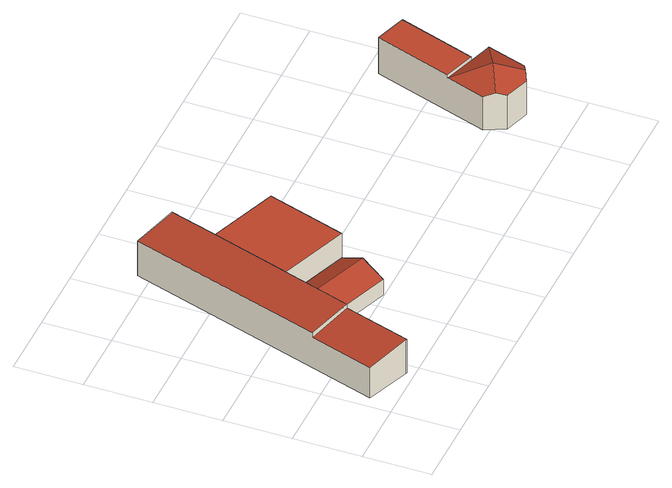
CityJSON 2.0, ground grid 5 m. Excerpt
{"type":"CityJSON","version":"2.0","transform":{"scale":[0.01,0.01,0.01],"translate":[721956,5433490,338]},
"CityObjects":{
"building1":{"type":"Building","attributes":{"Gemeindeschluessel":"09362000","HoeheDach":"341.197","HoeheGrund":"338.034","Methode":"2000","NiedrigsteTraufeDesGebaeudes":"340.603","Geometrietyp2DReferenz":"3000","measuredHeight":3.16,"function":"31001_2000","roofType":"1000"},"address":[{"Country":"Germany","Locality":"Regensburg","ThoroughfareName":"Am Pflanzgarten 18"}],"geometry":[{"type":"Solid","lod":"2","boundaries":[[[[0,1,2,3]],[[4,5,6,7]],[[7,0,3,8,9,10,11,12,13,4]],[[13,14,5,4]],[[11,15,16,17,12]],[[7,6,18,19,1,0]],[[17,16,19,18]],[[16,15,20,21,22,2,1,19]],[[3,2,22,8]],[[9,21,20,10]],[[5,14,17,18,6]],[[12,17,14,13]],[[10,20,15,11]],[[8,22,21,9]]]],"semantics":{"surfaces":[{"type":"WallSurface","Flaeche":"10.989","Z_MAX":"3.162","Z_MAX_ASL":"341.196","Z_MIN":"-0.004","Z_MIN_ASL":"338.030"},{"type":"WallSurface","Flaeche":"9.557","Z_MAX":"2.853","Z_MAX_ASL":"340.887","Z_MIN":"-0.004","Z_MIN_ASL":"338.030"},{"type":"GroundSurface","Flaeche":"72.594","Z_MAX":"-0.004","Z_MAX_ASL":"338.030","Z_MIN":"-0.004","Z_MIN_ASL":"338.030"},{"type":"WallSurface","Flaeche":"0.236","Z_MAX":"2.860","Z_MAX_ASL":"340.894","Z_MIN":"-0.004","Z_MIN_ASL":"338.030"},{"type":"WallSurface","Flaeche":"3.825","Z_MAX":"3.162","Z_MAX_ASL":"341.196","Z_MIN":"-0.004","Z_MIN_ASL":"338.030"},{"type":"WallSurface","Flaeche":"57.724","Z_MAX":"2.969","Z_MAX_ASL":"341.003","Z_MIN":"-0.004","Z_MIN_ASL":"338.030"},{"type":"WallSurface","Flaeche":"1.259","Z_MAX":"3.162","Z_MAX_ASL":"341.196","Z_MIN":"2.570","Z_MIN_ASL":"340.604"},{"type":"RoofSurface","Dachneigung":"86.917","Dachorientierung":"287.631","Flaeche":"54.354","Z_MAX":"3.163","Z_MAX_ASL":"341.197","Z_MIN":"2.969","Z_MIN_ASL":"341.003"},{"type":"WallSurface","Flaeche":"10.076","Z_MAX":"3.163","Z_MAX_ASL":"341.197","Z_MIN":"-0.004","Z_MIN_ASL":"338.030"},{"type":"WallSurface","Flaeche":"2.994","Z_MAX":"3.162","Z_MAX_ASL":"341.196","Z_MIN":"-0.004","Z_MIN_ASL":"338.030"},{"type":"RoofSurface","Dachneigung":"85.381","Dachorientierung":"287.631","Flaeche":"18.378","Z_MAX":"2.860","Z_MAX_ASL":"340.894","Z_MIN":"2.569","Z_MIN_ASL":"340.603"},{"type":"WallSurface","Flaeche":"14.845","Z_MAX":"2.860","Z_MAX_ASL":"340.894","Z_MIN":"-0.004","Z_MIN_ASL":"338.030"},{"type":"WallSurface","Flaeche":"11.395","Z_MAX":"3.162","Z_MAX_ASL":"341.196","Z_MIN":"-0.004","Z_MIN_ASL":"338.030"},{"type":"WallSurface","Flaeche":"19.489","Z_MAX":"3.163","Z_MAX_ASL":"341.197","Z_MIN":"-0.004","Z_MIN_ASL":"338.030"}],"values":[[0,1,2,3,4,5,6,7,8,9,10,11,12,13]]}}]},
"building2":{"type":"Building","attributes":{"Gemeindeschluessel":"09362000","HoeheDach":"340.590","HoeheGrund":"338.355","Methode":"2000","NiedrigsteTraufeDesGebaeudes":"339.685","Geometrietyp2DReferenz":"3000","measuredHeight":2.23,"function":"31001_2000","roofType":"3100"},"geometry":[{"type":"Solid","lod":"2","boundaries":[[[[23,24,25,26]],[[27,28,24,23]],[[29,30,31,32]],[[31,27,23,26,32]],[[29,32,26,25]],[[29,25,24,28,30]],[[30,28,27,31]]]],"semantics":{"surfaces":[{"type":"RoofSurface","Dachneigung":"63.281","Dachorientierung":"200.561","Flaeche":"9.968","Z_MAX":"2.235","Z_MAX_ASL":"340.590","Z_MIN":"1.330","Z_MIN_ASL":"339.685"},{"type":"RoofSurface","Dachneigung":"63.274","Dachorientierung":"20.562","Flaeche":"9.974","Z_MAX":"2.235","Z_MAX_ASL":"340.590","Z_MIN":"1.330","Z_MIN_ASL":"339.685"},{"type":"GroundSurface","Flaeche":"17.812","Z_MAX":"0.000","Z_MAX_ASL":"338.355","Z_MIN":"0.000","Z_MIN_ASL":"338.355"},{"type":"WallSurface","Flaeche":"6.415","Z_MAX":"2.235","Z_MAX_ASL":"340.590","Z_MIN":"0.000","Z_MIN_ASL":"338.355"},{"type":"WallSurface","Flaeche":"6.594","Z_MAX":"1.331","Z_MAX_ASL":"339.686","Z_MIN":"0.000","Z_MIN_ASL":"338.355"},{"type":"WallSurface","Flaeche":"6.416","Z_MAX":"2.235","Z_MAX_ASL":"340.590","Z_MIN":"0.000","Z_MIN_ASL":"338.355"},{"type":"WallSurface","Flaeche":"6.590","Z_MAX":"1.330","Z_MAX_ASL":"339.685","Z_MIN":"0.000","Z_MIN_ASL":"338.355"}],"values":[[0,1,2,3,4,5,6]]}}]},
"building3":{"type":"Building","attributes":{"Gemeindeschluessel":"09362000","HoeheDach":"340.600","HoeheGrund":"338.344","Methode":"2000","NiedrigsteTraufeDesGebaeudes":"340.600","Geometrietyp2DReferenz":"3000","measuredHeight":2.26,"function":"31001_2000","roofType":"1000"},"geometry":[{"type":"Solid","lod":"2","boundaries":[[[[33,34,35,36]],[[37,33,36,38]],[[38,36,35,39]],[[38,39,40,37]],[[40,34,33,37]],[[39,35,34,40]]]],"semantics":{"surfaces":[{"type":"RoofSurface","Dachneigung":"90.000","Dachorientierung":"-1.000","Flaeche":"37.153","Z_MAX":"2.256","Z_MAX_ASL":"340.600","Z_MIN":"2.256","Z_MIN_ASL":"340.600"},{"type":"WallSurface","Flaeche":"13.659","Z_MAX":"2.256","Z_MAX_ASL":"340.600","Z_MIN":"-0.004","Z_MIN_ASL":"338.340"},{"type":"WallSurface","Flaeche":"13.908","Z_MAX":"2.256","Z_MAX_ASL":"340.600","Z_MIN":"-0.004","Z_MIN_ASL":"338.340"},{"type":"GroundSurface","Flaeche":"37.153","Z_MAX":"-0.004","Z_MAX_ASL":"338.340","Z_MIN":"-0.004","Z_MIN_ASL":"338.340"}],"values":[[0,1,2,3,2,1]]}}]},
"building4":{"type":"Building","attributes":{"Gemeindeschluessel":"09362000","HoeheDach":"342.570","HoeheGrund":"338.640","Methode":"2000","NiedrigsteTraufeDesGebaeudes":"341.470","Geometrietyp2DReferenz":"3000","measuredHeight":3.93,"function":"31001_2000","roofType":"3500"},"geometry":[{"type":"Solid","lod":"2","boundaries":[[[[41,42,43,44]],[[45,46,47,48]],[[49,50,48,47,51,52,53]],[[54,55,56,57]],[[41,58,59,60,42]],[[49,53,61,62]],[[54,62,61,63,64,55]],[[50,44,43,45,48]],[[64,63,52,51]],[[54,57,58,41,44,50,49,62]],[[60,59,65,46]],[[46,65,56,55,64,51,47]],[[63,61,53,52]],[[43,42,60,46,45]],[[58,57,56,65,59]]]],"semantics":{"surfaces":[{"type":"WallSurface","Flaeche":"5.578","Z_MAX":"2.856","Z_MAX_ASL":"341.496","Z_MIN":"0.000","Z_MIN_ASL":"338.640"},{"type":"RoofSurface","Dachneigung":"63.052","Dachorientierung":"288.514","Flaeche":"4.608","Z_MAX":"3.930","Z_MAX_ASL":"342.570","Z_MIN":"2.855","Z_MIN_ASL":"341.495"},{"type":"WallSurface","Flaeche":"27.528","Z_MAX":"3.090","Z_MAX_ASL":"341.730","Z_MIN":"0.000","Z_MIN_ASL":"338.640"},{"type":"WallSurface","Flaeche":"5.009","Z_MAX":"2.850","Z_MAX_ASL":"341.490","Z_MIN":"0.000","Z_MIN_ASL":"338.640"},{"type":"WallSurface","Flaeche":"4.822","Z_MAX":"3.146","Z_MAX_ASL":"341.786","Z_MIN":"0.000","Z_MIN_ASL":"338.640"},{"type":"WallSurface","Flaeche":"7.520","Z_MAX":"3.090","Z_MAX_ASL":"341.730","Z_MIN":"0.000","Z_MIN_ASL":"338.640"},{"type":"WallSurface","Flaeche":"18.777","Z_MAX":"3.090","Z_MAX_ASL":"341.730","Z_MIN":"0.000","Z_MIN_ASL":"338.640"},{"type":"WallSurface","Flaeche":"4.863","Z_MAX":"3.149","Z_MAX_ASL":"341.789","Z_MIN":"0.000","Z_MIN_ASL":"338.640"},{"type":"WallSurface","Flaeche":"0.637","Z_MAX":"3.090","Z_MAX_ASL":"341.730","Z_MIN":"2.830","Z_MIN_ASL":"341.470"},{"type":"GroundSurface","Flaeche":"31.342","Z_MAX":"0.000","Z_MAX_ASL":"338.640","Z_MIN":"0.000","Z_MIN_ASL":"338.640"},{"type":"RoofSurface","Dachneigung":"63.059","Dachorientierung":"107.982","Flaeche":"4.608","Z_MAX":"3.930","Z_MAX_ASL":"342.570","Z_MIN":"2.855","Z_MIN_ASL":"341.495"},{"type":"RoofSurface","Dachneigung":"62.876","Dachorientierung":"18.194","Flaeche":"5.146","Z_MAX":"3.930","Z_MAX_ASL":"342.570","Z_MIN":"2.830","Z_MIN_ASL":"341.470"},{"type":"RoofSurface","Dachneigung":"90.000","Dachorientierung":"-1.000","Flaeche":"14.744","Z_MAX":"3.090","Z_MAX_ASL":"341.730","Z_MIN":"3.090","Z_MIN_ASL":"341.730"},{"type":"RoofSurface","Dachneigung":"62.875","Dachorientierung":"198.124","Flaeche":"4.269","Z_MAX":"3.930","Z_MAX_ASL":"342.570","Z_MIN":"2.856","Z_MIN_ASL":"341.496"},{"type":"WallSurface","Flaeche":"8.827","Z_MAX":"2.855","Z_MAX_ASL":"341.495","Z_MIN":"0.000","Z_MIN_ASL":"338.640"}],"values":[[0,1,2,3,4,5,6,7,8,9,10,11,12,13,14]]}}]}
},
"vertices":[
[701,2099,3],[701,2099,300],[1042,1990,320],[1042,1990,3],[420,60,3],[420,60,289],[91,185,260],[91,185,3],[948,1686,3],[760,1100,3],[731,1010,3],[622,667,3],[585,552,3],[428,58,3],[428,58,289],[622,667,320],[585,552,320],[585,552,289],[243,661,260],[243,661,300],[731,1010,320],[760,1100,320],[948,1686,320],
[1141,664,259],[677,838,259],[622,667,169],[1086,493,169],[1195,836,169],[731,1010,169],[622,667,36],[731,1010,36],[1195,836,36],[1086,493,36],
[1326,888,260],[1514,1474,260],[948,1686,260],[760,1100,260],[1326,888,34],[760,1100,34],[948,1686,34],[1514,1474,34],
[3166,313,64],[3166,313,350],[2981,374,350],[2981,374,64],[2944,446,379],[3138,543,457],[3004,808,350],[2907,518,350],[3197,1386,64],[2907,518,64],[3006,813,347],[3006,813,373],[3197,1386,373],[3237,733,64],[3237,733,349],[3405,680,348],[3405,680,64],[3310,386,64],[3310,386,350],[3238,350,379],[3428,1310,373],[3428,1310,64],[3238,736,373],[3238,736,347],[3404,677,350]
]}
